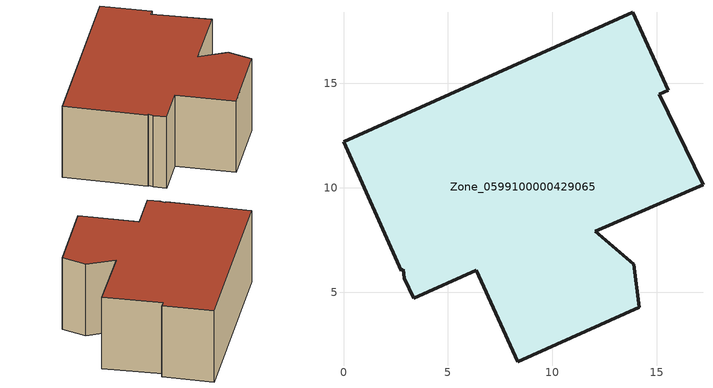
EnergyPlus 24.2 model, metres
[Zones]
Zone_0599100000429065
 floor ground (C_G): 12.05,7.91 13.88,6.34 14.14,4.3 8.33,1.68 6.36,6.06 3.35,4.71 2.92,5.68 2.87,6.11 2.76,6.04 0,12.2 13.84,18.4 15.54,14.66 15.12,14.47 17.2,10.14 z0
 wall outside (C_F): 13.84,18.4 0,12.2 2.76,6.04 2.87,6.11 2.92,5.68 3.35,4.71 6.36,6.06 8.33,1.68 14.14,4.3 13.88,6.34 12.05,7.91 17.2,10.14 15.12,14.47 15.54,14.66 13.84,18.4 z0:6.41
 roof outside (C_R): 13.88,6.34 12.05,7.91 17.2,10.14 15.12,14.47 15.54,14.66 13.84,18.4 0,12.2 2.76,6.04 2.87,6.11 2.92,5.68 3.35,4.71 6.36,6.06 8.33,1.68 14.14,4.3 z6.41
[BUILDING]
Pand.0599100000429065: North Axis=0; Terrain=City; Loads Convergence Tolerance Value=0.04; Temperature Convergence Tolerance Value=0.4; Solar Distribution=FullExterior; Maximum Number of Warmup Days=25; Minimum Number of Warmup Days=1
[Site:Location]
Rotterdam.The.Hague.AP_ZH_NLD Design_Conditions: Latitude=51.96; Longitude=4.45; Time Zone=1; Elevation=-4.5
[SITE:GROUNDTEMPERATURE:BUILDINGSURFACE]
18, 18, 18, 18, 18, 18, 18, 18, 18, 18, 18, 18
[MATERIAL] Thermal Absorptance=0.9; Solar Absorptance=0.7; Visible Absorptance=0.7
Name | Roughness | Thickness | Conductivity | Density | Specific Heat
G.D.2006-2014 | MediumSmooth | 0.15 | 0.06 | 540 | 1210
F.D.2006-2014 | Rough | 0.3 | 0.12 | 1920 | 840
R.D.2006-2014 | MediumRough | 0.2 | 0.08 | 1500 | 1000
[CONSTRUCTION]
C_G: G.D.2006-2014
C_F: F.D.2006-2014
C_R: R.D.2006-2014
[ZONE]
Zone_0599100000429065: Type=1; Multiplier=1; Ceiling Height=Autocalculate; Volume=Autocalculate; Floor Area=autocalculate; Part of Total Floor Area=Yes
[ZONEINFILTRATION:DESIGNFLOWRATE]
Infil_Zone_0599100000429065: Zone or ZoneList or Space or SpaceList=Zone_0599100000429065; Schedule=AlwaysOn; Design Flow Rate Calculation Method=Flow/Area; Flow Rate per Floor Area=0.0021; Constant Term Coefficient=1; Temperature Term Coefficient=0; Velocity Term Coefficient=0; Velocity Squared Term Coefficient=0
[HVACTEMPLATE:ZONE:IDEALLOADSAIRSYSTEM]
Zone_0599100000429065: Maximum Heating Supply Air Temperature=50; Minimum Cooling Supply Air Temperature=13; Maximum Heating Supply Air Humidity Ratio=0.0156; Minimum Cooling Supply Air Humidity Ratio=0.0077; Heating Limit=NoLimit; Cooling Limit=NoLimit; Dehumidification Control Type=ConstantSensibleHeatRatio; Cooling Sensible Heat Ratio=0.7; Dehumidification Setpoint=60; Humidification Control Type=None; Humidification Setpoint=30; Outdoor Air Method=None; Outdoor Air Flow Rate per Person=0.00944; Outdoor Air Flow Rate per Zone Floor Area=0; Outdoor Air Flow Rate per Zone=0; Demand Controlled Ventilation Type=None; Outdoor Air Economizer Type=NoEconomizer; Heat Recovery Type=None; Sensible Heat Recovery Effectiveness=0.7; Latent Heat Recovery Effectiveness=0.65
[ZONECONTROL:THERMOSTAT]
ThermostatControl_Zone_0599100000429065: Zone or ZoneList=Zone_0599100000429065; Control Type Schedule=DualSetpointControlType; Control 1=Thermostat_Zone_0599100000429065; Temperature Difference Between Cutout And Setpoint=0
[THERMOSTATSETPOINT:DUALSETPOINT]
Thermostat_Zone_0599100000429065: Heating Setpoint Temperature Schedule=HeatingSetpoint_Zone_0599100000429065; Cooling Setpoint Temperature Schedule=CoolingSetpoint_Zone_0599100000429065
[SCHEDULE:COMPACT]
HeatingSetpoint_Zone_0599100000429065: Through: 12/31, For: AllDays, Until: 24:00, 21
CoolingSetpoint_Zone_0599100000429065: Through: 12/31, For: AllDays, Until: 24:00, 24
DualSetpointControlType: Through: 12/31, For: AllDays, Until: 24:00, 4
AlwaysOn: Through: 12/31, For: AllDays, Until: 24:00, 1
